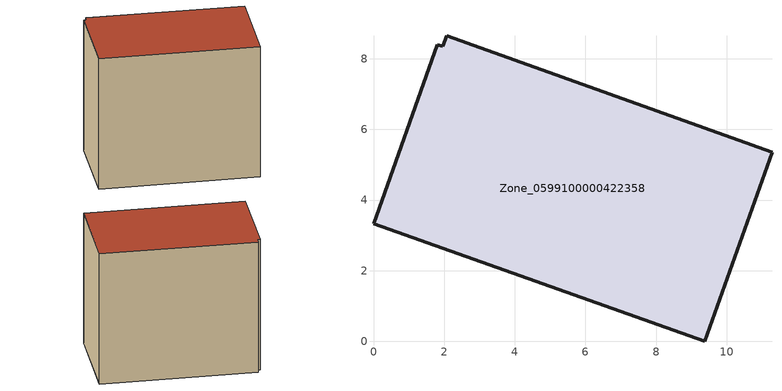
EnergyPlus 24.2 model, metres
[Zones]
Zone_0599100000422358
 floor ground (C_G): 1.8,8.4 1.96,8.35 2.08,8.66 11.28,5.35 9.38,0 0,3.33 z0.47
 wall outside (C_F): 0,3.33 9.38,0 11.28,5.35 2.08,8.66 1.96,8.35 1.8,8.4 0,3.33 z0.47:9.26
 roof outside (C_R): 1.96,8.35 1.8,8.4 0,3.33 9.38,0 11.28,5.35 2.08,8.66 z9.26
[BUILDING]
Pand.0599100000422358: North Axis=0; Terrain=City; Loads Convergence Tolerance Value=0.04; Temperature Convergence Tolerance Value=0.4; Solar Distribution=FullExterior; Maximum Number of Warmup Days=25; Minimum Number of Warmup Days=1
[Site:Location]
Rotterdam.The.Hague.AP_ZH_NLD Design_Conditions: Latitude=51.96; Longitude=4.45; Time Zone=1; Elevation=-4.5
[SITE:GROUNDTEMPERATURE:BUILDINGSURFACE]
18, 18, 18, 18, 18, 18, 18, 18, 18, 18, 18, 18
[MATERIAL] Thermal Absorptance=0.9; Solar Absorptance=0.7; Visible Absorptance=0.7
Name | Roughness | Thickness | Conductivity | Density | Specific Heat
G.TC.2006-2014 | MediumSmooth | 0.15 | 0.06 | 540 | 1210
F.TC.2006-2014 | Rough | 0.3 | 0.12 | 1920 | 840
R.TC.2006-2014 | MediumRough | 0.2 | 0.08 | 1500 | 1000
[CONSTRUCTION]
C_G: G.TC.2006-2014
C_F: F.TC.2006-2014
C_R: R.TC.2006-2014
[ZONE]
Zone_0599100000422358: Type=1; Multiplier=1; Ceiling Height=Autocalculate; Volume=Autocalculate; Floor Area=autocalculate; Part of Total Floor Area=Yes
[ZONEINFILTRATION:DESIGNFLOWRATE]
Infil_Zone_0599100000422358: Zone or ZoneList or Space or SpaceList=Zone_0599100000422358; Schedule=AlwaysOn; Design Flow Rate Calculation Method=Flow/Area; Flow Rate per Floor Area=0.0015; Constant Term Coefficient=1; Temperature Term Coefficient=0; Velocity Term Coefficient=0; Velocity Squared Term Coefficient=0
[HVACTEMPLATE:ZONE:IDEALLOADSAIRSYSTEM]
Zone_0599100000422358: Maximum Heating Supply Air Temperature=50; Minimum Cooling Supply Air Temperature=13; Maximum Heating Supply Air Humidity Ratio=0.0156; Minimum Cooling Supply Air Humidity Ratio=0.0077; Heating Limit=NoLimit; Cooling Limit=NoLimit; Dehumidification Control Type=ConstantSensibleHeatRatio; Cooling Sensible Heat Ratio=0.7; Dehumidification Setpoint=60; Humidification Control Type=None; Humidification Setpoint=30; Outdoor Air Method=None; Outdoor Air Flow Rate per Person=0.00944; Outdoor Air Flow Rate per Zone Floor Area=0; Outdoor Air Flow Rate per Zone=0; Demand Controlled Ventilation Type=None; Outdoor Air Economizer Type=NoEconomizer; Heat Recovery Type=None; Sensible Heat Recovery Effectiveness=0.7; Latent Heat Recovery Effectiveness=0.65
[ZONECONTROL:THERMOSTAT]
ThermostatControl_Zone_0599100000422358: Zone or ZoneList=Zone_0599100000422358; Control Type Schedule=DualSetpointControlType; Control 1=Thermostat_Zone_0599100000422358; Temperature Difference Between Cutout And Setpoint=0
[THERMOSTATSETPOINT:DUALSETPOINT]
Thermostat_Zone_0599100000422358: Heating Setpoint Temperature Schedule=HeatingSetpoint_Zone_0599100000422358; Cooling Setpoint Temperature Schedule=CoolingSetpoint_Zone_0599100000422358
[SCHEDULE:COMPACT]
HeatingSetpoint_Zone_0599100000422358: Through: 12/31, For: AllDays, Until: 24:00, 21
CoolingSetpoint_Zone_0599100000422358: Through: 12/31, For: AllDays, Until: 24:00, 24
DualSetpointControlType: Through: 12/31, For: AllDays, Until: 24:00, 4
AlwaysOn: Through: 12/31, For: AllDays, Until: 24:00, 1
